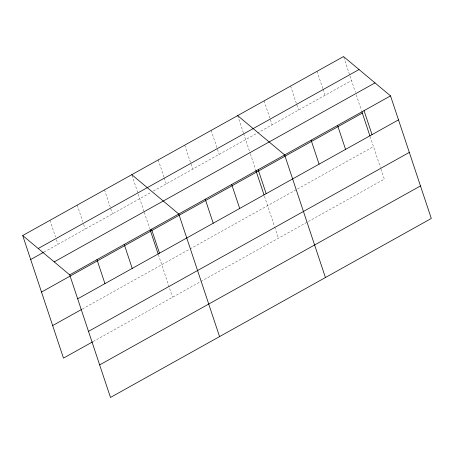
<?xml version="1.0" encoding="UTF-8"?>
<svg xmlns="http://www.w3.org/2000/svg" width="454" height="454" viewBox="0 0 454 454"><rect width="100%" height="100%" fill="white"/><g stroke="black" fill="none" stroke-linecap="round" stroke-linejoin="round"><path stroke-width="0.34" stroke-dasharray="2.27 1.7" d="M44.01 252.072L150.836 192.479M153.299 191.106L351.498 80.534M82.35 309.015L189.431 249.274M190.05 248.928L373.477 146.602M93.172 341.556L200.259 281.815M200.872 281.474L384.305 179.143L380.622 168.076M343.746 57.221L355.397 92.247M356.265 94.852L361.458 110.47M370.135 136.541L380.407 167.424M317.057 71.318L322.817 88.638M323.038 89.302L325.036 95.3M290.588 86.084L298.567 110.067M264.12 100.85L272.099 124.827M237.652 115.617L243.412 132.937M243.633 133.601L250.177 153.265M250.392 153.912L255.591 169.535M264.483 196.276L274.534 226.489M274.749 227.142L278.433 238.202M211.184 130.383L219.163 154.36M184.716 145.149L192.695 169.126M158.247 159.916L164.007 177.23M164.229 177.9L166.226 183.893M132 175.346L144.088 211.678M144.304 212.324L149.718 228.595M158.389 254.671L172.56 297.268M104.511 189.891L112.49 213.874M77.242 205.106L82.781 221.756M83.667 224.424L85.216 229.088M49.968 220.321L55.507 236.971M56.398 239.638L57.947 244.297"/><path stroke-width="0.68" d="M22.7 235.53L343.525 56.551L390.519 95.879L431.3 218.47L110.475 397.449L69.695 274.857L22.7 235.53L63.481 358.121L92.571 341.896M38.21 248.508L359.035 69.53M30.679 259.512L43.402 252.413M54.185 261.879L375.01 82.9M69.695 274.857L390.519 95.879M41.501 292.053L362.326 113.074M77.674 298.84L398.499 119.862M52.653 325.58L81.743 309.35M88.496 331.38L409.321 152.402M99.653 364.908L420.478 185.924M237.652 115.617L284.647 154.945L325.427 277.53M131.779 174.677L178.774 214.004L219.554 336.596M364.051 110.645L372.03 134.622M361.895 111.769L369.908 135.871M337.583 125.412L345.562 149.389M311.115 140.178L319.094 164.155M258.178 169.711L266.158 193.688M255.806 170.182L264.035 194.936M231.71 184.472L239.689 208.454M205.242 199.238L213.221 223.22M151.505 229.219L159.485 253.201M150.149 229.9L158.168 253.996M124.237 244.434L132.216 268.41M96.969 259.648L104.942 283.625"/></g></svg>
